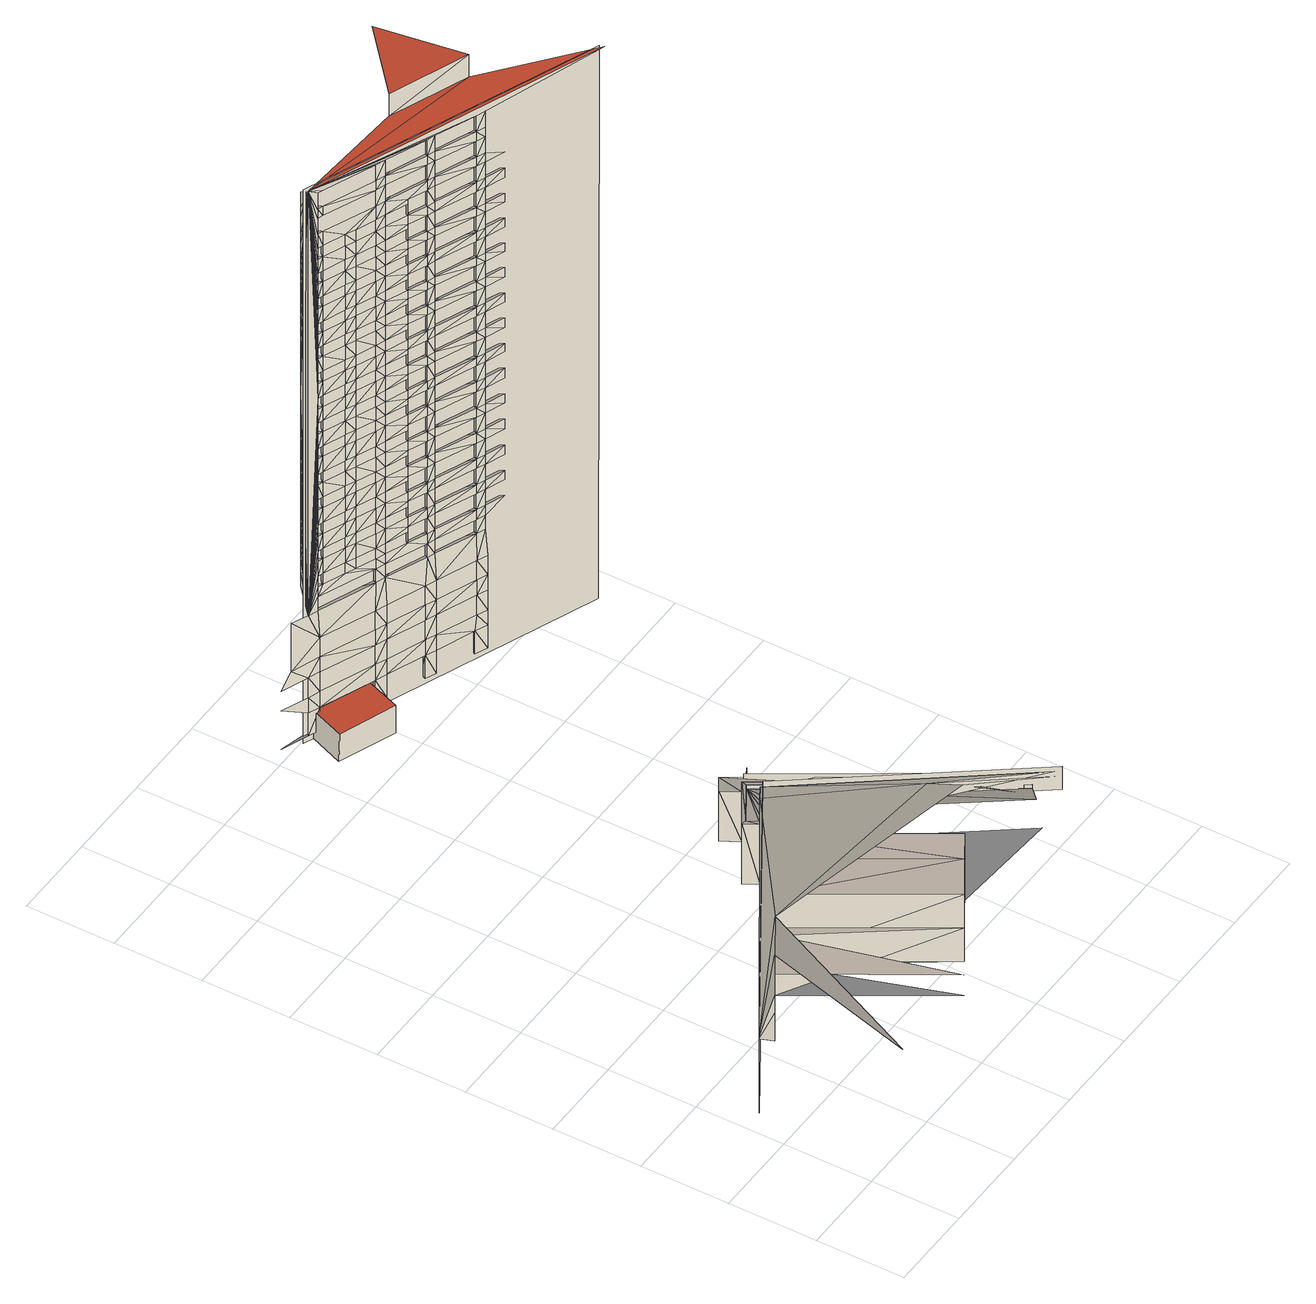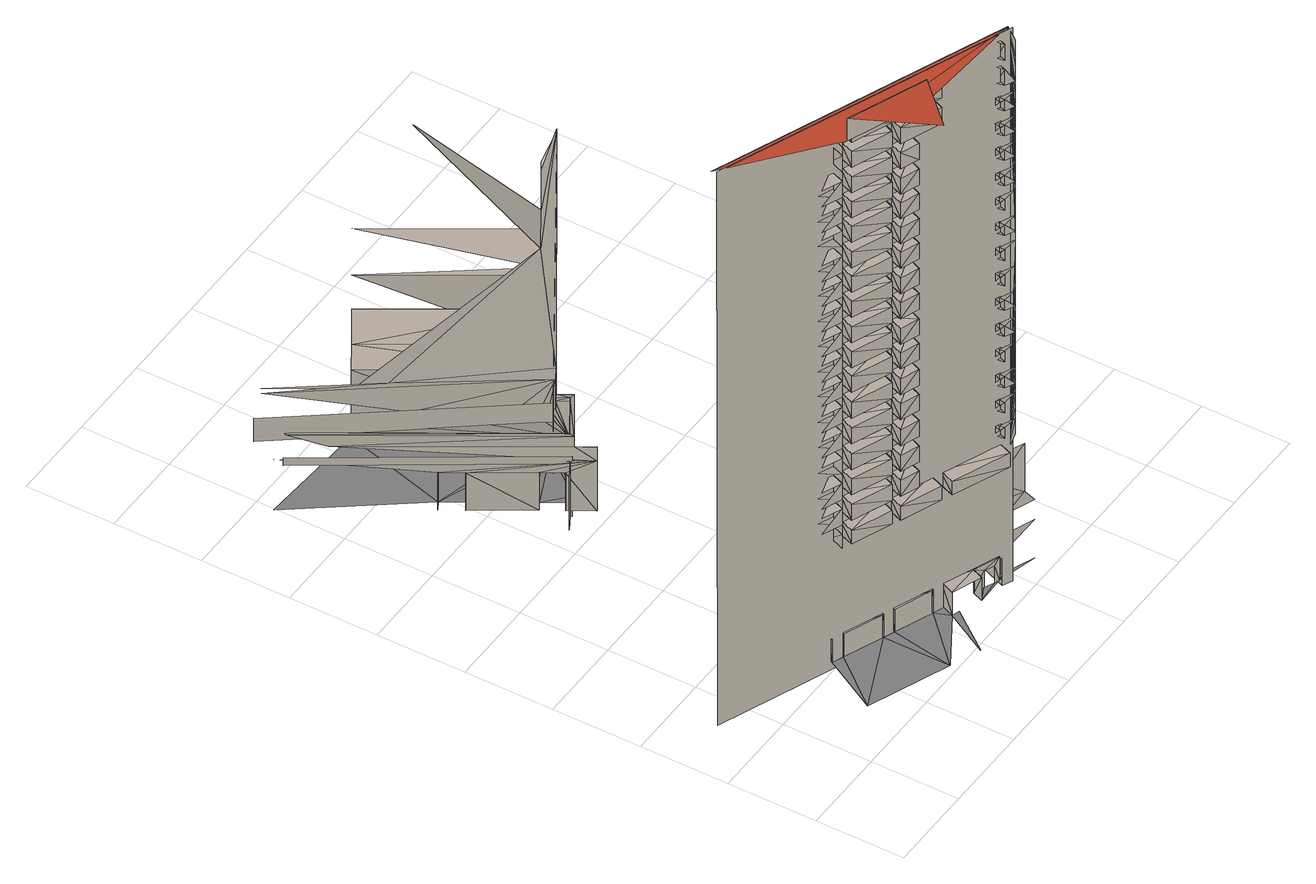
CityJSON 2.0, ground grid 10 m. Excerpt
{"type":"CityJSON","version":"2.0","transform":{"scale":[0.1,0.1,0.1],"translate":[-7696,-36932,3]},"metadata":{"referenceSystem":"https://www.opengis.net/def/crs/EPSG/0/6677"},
"CityObjects":{
"building1":{"type":"Building","attributes":{"class":9999,"usage":461,"measuredHeight":256.7,"storeysAboveGround":9999,"storeysBelowGround":9999,"prefecture":13,"city":13103,"footprintArea":-9999,"fireproofType":1011,"coverageRatio":80,"floorAreaRatio":700,"surveyYear":1,"urbanPlanType":21,"areaClassificationType":22,"landUseType":212,"districts":"10","detailedUsage":"0","floodRisk_description":10,"floodRisk_rank":1,"floodRisk_depth":0.06,"floodRisk_adminType":2,"floodRisk_scale":2,"meshCode":"53394509","name":"虎ノ門ヒルズ"},"geometry":[{"type":"MultiSurface","lod":"2","boundaries":[[[0,1,2]],[[2,1,3]],[[4,5,6]],[[7,5,4]],[[8,7,4]],[[1,9,3]],[[10,1,5]],[[11,3,12]],[[3,9,12]],[[7,10,5]],[[9,1,13]],[[12,9,14]],[[15,16,14]],[[14,9,17]],[[18,12,14]],[[15,14,17]],[[16,15,19]],[[16,18,14]],[[17,9,20]],[[17,20,15]],[[20,19,15]],[[16,19,21]],[[9,22,20]],[[19,20,22]],[[9,23,22]],[[21,24,16]],[[19,22,25]],[[21,19,25]],[[22,23,26]],[[22,26,25]],[[23,27,26]],[[27,25,26]],[[1,10,13]],[[25,28,21]],[[28,25,27]],[[27,23,29]],[[30,21,28]],[[31,28,27]],[[32,33,34,35,36,37]],[[9,13,23]],[[31,30,28]],[[23,13,29]],[[27,38,31]],[[38,27,29]],[[39,10,7]],[[38,29,40]],[[29,13,40]],[[41,42,40]],[[7,43,39]],[[41,44,42]],[[40,45,41]],[[40,13,45]],[[46,47,48]],[[42,49,40]],[[46,50,47]],[[51,47,50]],[[52,44,41]],[[50,45,13]],[[52,41,45]],[[52,50,46]],[[45,50,52]],[[38,40,49]],[[13,53,50]],[[51,50,53]],[[51,54,55]],[[53,54,51]],[[13,10,56]],[[13,56,53]],[[53,57,54]],[[53,56,57]],[[58,49,42]],[[59,48,47]],[[56,60,57]],[[61,46,48]],[[51,62,47]],[[63,36,35,64]],[[55,65,51]],[[60,56,66]],[[61,52,46]],[[67,55,54]],[[66,56,68]],[[67,54,57]],[[52,69,44]],[[44,70,42]],[[39,56,10]],[[60,67,57]],[[71,49,58]],[[60,66,67]],[[66,68,67]],[[67,65,55]],[[48,59,61]],[[59,47,62]],[[62,51,65]],[[68,56,72]],[[42,70,58]],[[61,69,52]],[[64,73,74,63]],[[67,68,72]],[[61,75,76]],[[61,59,75]],[[69,77,44]],[[78,76,75]],[[79,61,76]],[[59,78,75]],[[79,76,78]],[[44,77,70]],[[79,80,61]],[[61,80,69]],[[72,56,81]],[[39,81,56]],[[82,80,83]],[[80,79,84]],[[83,79,78]],[[83,85,82]],[[83,80,84]],[[79,83,84]],[[67,72,86]],[[62,87,59]],[[88,69,85]],[[89,65,67]],[[83,78,88]],[[88,85,83]],[[65,90,62]],[[88,91,69]],[[87,78,59]],[[91,77,69]],[[43,92,39]],[[93,94,95]],[[96,97,98,99]],[[88,78,100]],[[101,102,34,33]],[[88,100,91]],[[77,91,103]],[[58,70,104]],[[100,78,105]],[[67,86,89]],[[106,77,100]],[[91,100,103]],[[100,77,103]],[[105,107,106]],[[73,108,109,98,97,74]],[[87,62,90]],[[110,65,89]],[[105,106,100]],[[90,65,110]],[[105,70,107]],[[105,111,70]],[[105,78,112]]],"semantics":{"surfaces":[{"type":"WallSurface"},{"type":"OuterFloorSurface"},{"type":"OuterCeilingSurface"},{"type":"GroundSurface"}],"values":[0,0,1,1,1,0,0,2,0,1,0,0,0,0,2,0,0,0,0,0,2,0,0,2,0,3,2,0,0,0,0,0,0,0,0,0,3,0,0,0,0,0,2,2,1,2,0,0,1,0,0,0,0,0,0,1,0,0,0,0,0,2,0,1,0,0,0,0,0,0,0,0,0,3,1,0,0,0,3,1,0,1,3,3,1,1,0,1,1,0,0,0,1,0,3,3,0,1,0,0,3,0,3,1,0,3,3,3,0,1,0,3,0,2,0,0,1,0,0,0,0,2,1,0,1,3,0,1,0,0,0,0,3,3,0,1,0,0,0,2,0,0,0,2,1,0,0,0]}}]},
"building2":{"type":"Building","attributes":{"class":9999,"usage":422,"measuredHeight":79.8,"storeysAboveGround":21,"storeysBelowGround":1,"prefecture":13,"city":13103,"footprintArea":921.75,"fireproofType":1001,"coverageRatio":80,"floorAreaRatio":600,"surveyYear":2021,"urbanPlanType":21,"areaClassificationType":22,"landUseType":214,"districts":"10","detailedUsage":"1132","floodRisk_description":10,"floodRisk_rank":1,"floodRisk_depth":0.07,"floodRisk_adminType":2,"floodRisk_scale":2,"meshCode":"53394509"},"geometry":[{"type":"MultiSurface","lod":"2","boundaries":[[[113,114,115]],[[116,117,118]],[[119,120,113]],[[121,122,123]],[[124,125,126,127]],[[120,119,128]],[[129,113,115]],[[119,113,129]],[[130,128,131]],[[132,131,128]],[[133,115,117]],[[117,116,134]],[[134,116,122]],[[135,130,131]],[[136,137,131]],[[138,128,139]],[[128,138,140]],[[141,142,128]],[[143,128,144]],[[128,143,145]],[[146,128,147]],[[128,146,144]],[[147,128,148]],[[149,131,150]],[[131,149,151]],[[152,131,153]],[[131,152,150]],[[153,131,154]],[[155,128,156]],[[128,155,141]],[[128,145,157]],[[157,158,128]],[[159,131,160]],[[131,159,161]],[[162,160,131]],[[128,130,148]],[[135,131,151]],[[154,131,137]],[[136,131,163]],[[131,164,162]],[[165,131,161]],[[131,165,163]],[[128,158,156]],[[128,142,139]],[[166,131,167]],[[167,131,168]],[[168,131,169]],[[169,131,170]],[[170,131,171]],[[171,131,172]],[[172,131,173]],[[173,131,174]],[[174,131,175]],[[175,131,176]],[[176,131,177]],[[177,131,178]],[[178,131,179]],[[179,131,180]],[[180,131,181]],[[181,131,132]],[[132,128,182]],[[182,128,183]],[[183,128,184]],[[184,128,185]],[[185,128,186]],[[186,128,187]],[[187,128,188]],[[188,128,189]],[[189,128,190]],[[190,128,191]],[[191,128,192]],[[192,128,193]],[[193,128,194]],[[194,128,195]],[[195,128,196]],[[196,128,197]],[[197,128,198]],[[119,198,128]],[[199,115,133]],[[115,199,129]],[[133,117,134]],[[134,122,200]],[[201,131,166]],[[122,121,200]],[[167,168,202]],[[169,170,203]],[[171,172,204]],[[173,174,205]],[[175,176,206]],[[177,178,207]],[[179,180,208]],[[181,132,209]],[[182,183,210]],[[184,185,211]],[[186,187,212]],[[188,189,213]],[[190,191,214]],[[192,193,215]],[[194,195,216]],[[196,197,217]],[[218,124,127,219]],[[190,220,189]],[[196,221,195]],[[186,222,185]],[[194,223,193]],[[184,224,183]],[[173,225,172]],[[175,226,174]],[[171,227,170]],[[179,228,178]],[[167,229,166]],[[182,230,132]],[[177,231,176]],[[181,232,180]],[[169,233,168]],[[188,234,187]],[[192,235,191]],[[134,200,236]],[[202,237,167]],[[203,238,169]],[[239,204,172]],[[240,205,174]],[[241,207,178]],[[242,209,132]],[[243,210,183]],[[244,211,185]],[[245,212,187]],[[213,246,188]],[[247,215,193]],[[248,216,195]],[[206,176,249]],[[179,208,250]],[[214,191,251]],[[236,200,121]],[[135,232,252]],[[159,233,253]],[[141,235,254]],[[136,225,255]],[[152,231,256]],[[154,226,257]],[[143,222,258]],[[157,234,259]],[[165,227,260]],[[197,198,261]],[[178,228,241]],[[172,225,239]],[[195,221,248]],[[183,224,243]],[[185,222,244]],[[191,235,251]],[[170,227,203]],[[174,226,240]],[[187,234,245]],[[193,223,247]],[[176,231,249]],[[233,202,168]],[[229,201,166]],[[209,252,181]],[[238,253,169]],[[206,257,175]],[[215,254,192]],[[246,259,188]],[[212,258,186]],[[207,256,177]],[[211,262,184]],[[210,263,182]],[[216,264,194]],[[204,260,171]],[[250,265,179]],[[217,266,196]],[[237,267,167]],[[214,268,190]],[[205,255,173]],[[268,220,190]],[[266,221,196]],[[258,222,186]],[[264,223,194]],[[262,224,184]],[[255,225,173]],[[257,226,175]],[[260,227,171]],[[265,228,179]],[[267,229,167]],[[263,230,182]],[[256,231,177]],[[252,232,181]],[[253,233,169]],[[259,234,188]],[[254,235,192]],[[269,232,151]],[[270,230,130]],[[271,224,147]],[[235,155,272]],[[225,163,273]],[[231,153,274]],[[226,137,275]],[[222,144,276]],[[234,145,277]],[[227,161,278]],[[221,138,279]],[[228,150,280]],[[220,158,281]],[[223,142,282]],[[132,283,242]],[[180,284,208]],[[189,285,213]],[[132,230,283]],[[180,232,284]],[[189,220,285]],[[121,286,236]],[[287,207,249]],[[288,215,251]],[[289,250,241]],[[290,212,244]],[[285,214,213]],[[291,204,203]],[[292,216,247]],[[283,210,242]],[[293,217,248]],[[294,206,240]],[[295,246,245]],[[296,205,239]],[[284,209,208]],[[297,211,243]],[[261,198,298]],[[241,228,289]],[[239,225,296]],[[248,221,293]],[[243,224,297]],[[244,222,290]],[[251,235,288]],[[203,227,291]],[[240,226,294]],[[245,234,295]],[[247,223,292]],[[249,231,287]],[[286,121,299]],[[232,269,284]],[[235,272,288]],[[225,273,296]],[[231,274,287]],[[226,275,294]],[[222,276,290]],[[234,277,295]],[[227,278,291]],[[230,270,283]],[[224,271,297]],[[221,279,293]],[[228,280,289]],[[220,281,285]],[[223,282,292]],[[197,300,217]],[[301,236,286]],[[302,134,236]],[[249,303,206]],[[304,250,208]],[[251,305,214]],[[238,203,306]],[[204,239,307]],[[205,240,308]],[[207,241,309]],[[209,242,310]],[[210,243,311]],[[211,244,312]],[[212,245,313]],[[246,213,314]],[[215,247,315]],[[216,248,316]],[[218,317,125,124]],[[131,201,318]],[[319,299,121]],[[236,301,302]],[[119,320,198]],[[133,134,321]],[[322,129,199]],[[323,308,240]],[[324,309,241]],[[325,310,242]],[[326,311,243]],[[327,312,244]],[[328,313,245]],[[314,329,246]],[[330,315,247]],[[331,316,248]],[[204,307,332]],[[303,249,333]],[[250,304,334]],[[305,251,335]],[[237,202,336]],[[337,197,261]],[[298,198,320]],[[299,319,338]],[[339,301,338]],[[302,301,339]],[[337,300,197]],[[302,340,134]],[[306,341,238]],[[338,319,339]],[[342,332,307]],[[343,306,332]],[[342,307,308]],[[344,323,303]],[[345,303,333]],[[346,333,309]],[[347,309,324]],[[348,324,334]],[[349,304,310]],[[304,349,334]],[[350,310,325]],[[351,325,311]],[[352,311,326]],[[353,326,312]],[[354,327,313]],[[355,313,328]],[[356,328,329]],[[357,314,305]],[[358,305,335]],[[359,335,315]],[[360,315,330]],[[361,330,316]],[[362,316,331]],[[363,331,300]],[[308,323,344]],[[312,327,354]],[[329,314,357]],[[261,298,364]],[[302,339,365]],[[342,343,332]],[[366,362,331]],[[306,343,367]],[[342,308,368]],[[368,308,344]],[[344,303,345]],[[333,346,345]],[[346,309,347]],[[324,348,347]],[[348,334,369]],[[369,334,349]],[[349,310,350]],[[325,351,350]],[[351,311,352]],[[326,353,352]],[[353,312,370]],[[370,312,354]],[[354,313,355]],[[328,356,355]],[[356,329,371]],[[371,329,357]],[[357,305,358]],[[335,359,358]],[[359,315,360]],[[330,361,360]],[[361,316,362]],[[331,363,366]],[[365,339,319]],[[318,372,131]],[[322,373,129]],[[321,134,340]],[[374,320,119]],[[336,375,237]],[[367,341,306]],[[337,363,300]],[[219,376,317,218]],[[343,342,377]],[[345,346,378]],[[347,348,379]],[[369,349,380]],[[362,366,381]],[[382,368,344]],[[383,370,354]],[[359,384,358]],[[361,385,360]],[[386,371,357]],[[356,387,355]],[[353,388,352]],[[351,389,350]],[[337,261,364]],[[298,320,390]],[[391,302,365]],[[364,298,390]],[[341,367,392]],[[393,377,342]],[[382,394,368]],[[395,378,346]],[[396,379,348]],[[380,397,369]],[[398,389,351]],[[399,388,353]],[[383,400,370]],[[401,387,356]],[[386,402,371]],[[403,384,359]],[[404,385,361]],[[337,405,363]],[[381,406,362]],[[302,391,340]],[[407,131,372]],[[320,374,408]],[[409,392,377]],[[377,393,410]],[[411,393,394]],[[412,394,382]],[[413,382,378]],[[413,378,395]],[[414,395,379]],[[414,379,396]],[[415,336,341]],[[416,341,392]],[[417,396,397]],[[397,380,418]],[[419,380,389]],[[419,389,398]],[[420,398,388]],[[420,388,399]],[[421,399,400]],[[422,400,383]],[[423,383,387]],[[423,387,401]],[[424,401,402]],[[402,386,425]],[[426,386,384]],[[426,384,403]],[[427,403,385]],[[427,385,404]],[[428,404,406]],[[428,406,381]],[[372,318,375]],[[429,375,336]],[[430,381,405]],[[405,337,431]],[[408,337,320]],[[432,374,373]],[[432,373,322]],[[340,433,321]],[[434,322,321]],[[435,340,436]],[[436,340,437]],[[320,337,390]],[[409,416,392]],[[409,377,438]],[[438,377,410]],[[410,393,411]],[[411,394,412]],[[382,413,412]],[[413,395,439]],[[439,395,414]],[[336,415,429]],[[415,341,416]],[[414,396,440]],[[440,396,417]],[[417,397,418]],[[418,380,419]],[[419,398,441]],[[441,398,420]],[[420,399,442]],[[442,399,421]],[[421,400,422]],[[383,423,422]],[[423,401,443]],[[443,401,424]],[[424,402,425]],[[425,386,426]],[[426,403,444]],[[403,427,444]],[[427,404,445]],[[404,428,445]],[[372,375,429]],[[446,428,381]],[[446,381,430]],[[430,405,431]],[[337,408,431]],[[447,408,374]],[[374,432,447]],[[434,432,322]],[[433,340,448]],[[434,321,433]],[[448,340,435]],[[437,340,391]],[[390,337,364]],[[436,449,435]],[[449,436,437]],[[448,435,450]],[[450,435,449]],[[416,451,415]],[[429,452,372]],[[431,408,453]],[[131,407,454]],[[416,409,455]],[[438,410,456]],[[428,446,457]],[[411,412,458]],[[419,441,459]],[[420,442,460]],[[421,422,461]],[[423,443,462]],[[424,425,463]],[[426,444,464]],[[430,431,465]],[[466,413,439]],[[467,414,440]],[[468,417,418]],[[469,427,445]],[[470,451,416]],[[471,452,429]],[[453,408,472]],[[473,408,447]],[[432,434,474]],[[433,448,475]],[[476,429,415]],[[458,477,411]],[[459,478,419]],[[460,479,420]],[[461,480,421]],[[462,481,423]],[[463,482,424]],[[464,483,426]],[[438,456,484]],[[413,466,485]],[[414,467,486]],[[417,468,487]],[[427,469,488]],[[428,457,489]],[[457,446,490]],[[469,445,491]],[[464,444,492]],[[463,425,493]],[[462,443,494]],[[461,422,495]],[[460,442,496]],[[459,441,497]],[[468,418,498]],[[467,440,499]],[[466,439,500]],[[458,412,501]],[[456,410,502]],[[455,409,503]],[[504,437,505]],[[506,448,450]],[[507,508,509,126,125,317,376,510]],[[511,131,454]],[[455,512,416]],[[465,431,513]],[[452,514,372]],[[451,515,415]],[[516,470,416]],[[517,471,429]],[[472,408,518]],[[519,431,453]],[[452,471,514]],[[451,470,515]],[[520,497,479]],[[497,521,459]],[[522,495,481]],[[495,523,461]],[[524,490,465]],[[490,525,457]],[[526,500,486]],[[500,527,466]],[[528,492,488]],[[492,529,464]],[[530,501,485]],[[501,531,458]],[[532,491,489]],[[491,533,469]],[[534,502,477]],[[502,535,456]],[[536,496,480]],[[496,537,460]],[[538,494,482]],[[494,539,462]],[[540,498,478]],[[498,541,468]],[[542,499,487]],[[499,543,467]],[[544,493,483]],[[493,545,463]],[[546,503,484]],[[503,547,455]],[[453,472,519]],[[548,474,434]],[[506,475,448]],[[473,549,408]],[[476,550,429]],[[449,437,551]],[[484,456,552]],[[477,458,553]],[[478,459,554]],[[479,460,555]],[[480,461,556]],[[481,462,557]],[[482,463,558]],[[483,464,559]],[[488,469,560]],[[489,457,561]],[[485,466,562]],[[486,467,563]],[[487,468,564]],[[506,450,565]],[[497,520,521]],[[495,522,523]],[[490,524,525]],[[500,526,527]],[[492,528,529]],[[501,530,531]],[[491,532,533]],[[502,534,535]],[[496,536,537]],[[494,538,539]],[[498,540,541]],[[499,542,543]],[[493,544,545]],[[503,546,547]],[[372,514,407]],[[415,515,476]],[[516,416,512]],[[517,429,550]],[[513,431,519]],[[518,408,549]],[[555,460,537]],[[486,566,526]],[[487,567,542]],[[481,557,522]],[[485,562,530]],[[479,568,520]],[[483,569,544]],[[477,570,534]],[[465,571,524]],[[482,572,538]],[[480,556,536]],[[489,561,532]],[[478,554,540]],[[488,560,528]],[[573,560,469]],[[574,561,457]],[[575,562,466]],[[563,566,486]],[[564,567,487]],[[513,571,465]],[[512,455,576]],[[484,552,577]],[[477,553,570]],[[554,459,578]],[[479,555,568]],[[556,461,579]],[[557,462,580]],[[482,558,572]],[[483,559,569]],[[581,457,525]],[[582,467,543]],[[583,462,539]],[[584,461,523]],[[585,458,531]],[[586,468,541]],[[587,455,547]],[[588,466,527]],[[589,456,535]],[[590,464,529]],[[591,459,521]],[[592,469,533]],[[593,463,545]],[[484,594,546]],[[595,131,596]],[[574,457,581]],[[563,467,582]],[[580,462,583]],[[579,461,584]],[[553,458,585]],[[564,468,586]],[[576,455,587]],[[575,466,588]],[[552,456,589]],[[559,464,590]],[[578,459,591]],[[573,469,592]],[[558,463,593]],[[484,577,594]],[[514,471,517]],[[515,470,516]],[[519,472,518]],[[597,506,598]],[[520,599,521]],[[532,600,533]],[[522,601,523]],[[546,587,547]],[[540,602,541]],[[528,603,529]],[[530,604,531]],[[538,605,539]],[[536,606,537]],[[526,607,527]],[[544,608,545]],[[542,609,543]],[[534,610,535]],[[524,611,525]],[[551,598,449]],[[598,506,565]],[[612,473,474]],[[612,474,548]],[[613,548,475]],[[614,475,506]],[[615,506,597]],[[555,537,616]],[[526,566,607]],[[542,567,609]],[[522,557,601]],[[530,562,604]],[[520,568,599]],[[544,569,608]],[[534,570,610]],[[524,571,611]],[[538,572,605]],[[536,556,606]],[[532,561,600]],[[540,554,602]],[[528,560,603]],[[473,617,549]],[[618,576,577]],[[619,552,570]],[[620,570,553]],[[562,620,553]],[[575,621,562]],[[622,575,566]],[[623,566,563]],[[512,624,476]],[[567,623,563]],[[625,567,564]],[[554,625,564]],[[578,626,554]],[[627,578,568]],[[628,568,555]],[[550,476,624]],[[629,555,556]],[[579,629,556]],[[557,630,579]],[[631,557,580]],[[572,631,580]],[[632,572,558]],[[569,632,558]],[[633,569,559]],[[560,633,559]],[[573,634,560]],[[635,573,561]],[[574,635,561]],[[550,454,407]],[[636,574,571]],[[513,636,571]],[[637,513,549]],[[512,576,638]],[[639,577,552]],[[598,615,597]],[[562,553,604]],[[570,552,610]],[[571,574,611]],[[560,559,603]],[[566,575,607]],[[572,580,605]],[[407,517,550]],[[568,578,599]],[[561,573,600]],[[569,558,608]],[[476,516,512]],[[567,563,609]],[[577,576,594]],[[556,555,606]],[[554,564,602]],[[557,579,601]],[[549,513,518]],[[617,473,612]],[[613,612,548]],[[613,475,614]],[[614,506,640]],[[640,506,615]],[[576,618,641]],[[618,577,639]],[[552,619,639]],[[570,620,619]],[[620,562,621]],[[621,575,642]],[[575,622,642]],[[566,623,622]],[[624,512,638]],[[623,567,643]],[[567,625,643]],[[624,644,550]],[[625,554,626]],[[626,578,645]],[[578,627,645]],[[568,628,627]],[[555,629,628]],[[629,579,630]],[[630,557,646]],[[557,631,646]],[[631,572,647]],[[572,632,647]],[[632,569,648]],[[569,633,648]],[[633,560,634]],[[634,573,649]],[[573,635,649]],[[635,574,650]],[[454,550,644]],[[574,636,650]],[[636,513,651]],[[513,637,651]],[[641,638,576]],[[617,637,549]],[[521,599,591]],[[533,600,592]],[[523,601,584]],[[594,587,546]],[[541,602,586]],[[529,603,590]],[[531,604,585]],[[539,605,583]],[[537,606,616]],[[527,607,588]],[[545,608,593]],[[543,609,582]],[[535,610,589]],[[525,611,581]],[[615,598,652]],[[604,553,585]],[[610,552,589]],[[611,574,581]],[[603,559,590]],[[607,575,588]],[[605,580,583]],[[514,517,407]],[[599,578,591]],[[600,573,592]],[[608,558,593]],[[515,516,476]],[[609,563,582]],[[594,576,587]],[[606,555,616]],[[602,564,586]],[[601,579,584]],[[518,513,519]],[[640,615,653]],[[653,615,652]],[[620,621,654]],[[639,619,655]],[[641,618,656]],[[633,634,657]],[[623,643,658]],[[650,636,659]],[[642,622,660]],[[638,661,624]],[[644,662,454]],[[625,626,663]],[[628,629,664]],[[632,648,665]],[[630,646,666]],[[645,627,667]],[[649,635,668]],[[631,647,669]],[[651,637,670]],[[654,621,671]],[[655,619,672]],[[656,618,673]],[[657,634,674]],[[658,643,675]],[[659,636,676]],[[660,622,677]],[[678,661,638]],[[679,662,644]],[[663,626,680]],[[664,629,681]],[[665,648,682]],[[666,646,683]],[[667,627,684]],[[668,635,685]],[[669,647,686]],[[670,637,687]],[[652,598,551]],[[688,638,641]],[[689,619,620]],[[642,690,621]],[[691,622,623]],[[692,643,625]],[[644,624,693]],[[645,694,626]],[[695,627,628]],[[630,696,629]],[[697,646,631]],[[698,647,632]],[[699,648,633]],[[649,700,634]],[[650,701,635]],[[651,702,636]],[[639,703,618]],[[704,614,640]],[[617,705,637]],[[612,613,706]],[[704,640,653]],[[707,639,655]],[[692,625,663]],[[708,649,668]],[[695,628,664]],[[698,632,665]],[[661,693,624]],[[689,620,654]],[[699,633,657]],[[688,641,656]],[[709,650,659]],[[710,642,660]],[[711,645,667]],[[646,712,683]],[[648,713,682]],[[636,702,676]],[[626,694,680]],[[635,701,685]],[[621,690,671]],[[627,714,684]],[[629,696,681]],[[715,679,644]],[[716,678,638]],[[622,717,677]],[[618,703,673]],[[634,700,674]],[[619,718,672]],[[687,637,705]],[[662,719,454]],[[720,631,669]],[[721,630,666]],[[722,623,658]],[[647,723,686]],[[643,724,675]],[[725,651,670]],[[668,685,726]],[[663,680,727]],[[658,675,722]],[[654,671,728]],[[664,681,729]],[[655,672,730]],[[656,673,731]],[[669,686,720]],[[659,676,732]],[[660,677,733]],[[667,684,734]],[[661,678,735]],[[662,679,719]],[[666,683,721]],[[665,682,736]],[[657,674,737]],[[670,687,725]],[[688,716,638]],[[689,718,619]],[[710,690,642]],[[691,717,622]],[[692,738,643]],[[693,715,644]],[[711,694,645]],[[695,714,627]],[[739,696,630]],[[697,712,646]],[[698,740,647]],[[699,713,648]],[[708,700,649]],[[709,701,650]],[[741,702,651]],[[707,703,639]],[[614,704,742]],[[131,511,743]],[[744,705,617]],[[706,613,745]],[[704,653,746]],[[741,651,725]],[[697,631,720]],[[739,630,721]],[[691,623,722]],[[647,740,723]],[[643,738,724]],[[454,719,511]],[[747,748,595]],[[707,655,730]],[[692,663,727]],[[708,668,726]],[[695,664,729]],[[698,665,736]],[[689,654,728]],[[699,657,737]],[[688,656,731]],[[709,659,732]],[[710,660,733]],[[711,667,734]],[[683,712,749]],[[682,713,750]],[[676,702,751]],[[680,694,752]],[[685,701,753]],[[671,690,754]],[[684,714,755]],[[681,696,756]],[[677,717,757]],[[673,703,758]],[[674,700,759]],[[672,718,760]],[[661,735,693]],[[761,679,715]],[[762,678,716]],[[687,705,763]],[[726,685,753]],[[727,680,752]],[[722,675,724]],[[728,671,754]],[[729,681,756]],[[730,672,760]],[[731,673,758]],[[720,686,723]],[[732,676,751]],[[733,677,757]],[[734,684,755]],[[735,678,762]],[[719,679,761]],[[721,683,749]],[[736,682,750]],[[737,674,759]],[[725,687,763]],[[764,704,765]],[[596,131,743]],[[765,704,746]],[[766,693,716]],[[693,766,715]],[[767,716,688]],[[768,688,703]],[[769,703,707]],[[770,707,718]],[[718,689,771]],[[771,689,690]],[[772,690,710]],[[773,710,717]],[[717,691,774]],[[774,691,738]],[[738,692,775]],[[775,692,694]],[[776,694,711]],[[777,711,714]],[[714,695,778]],[[779,511,715]],[[778,695,696]],[[780,696,739]],[[781,739,712]],[[782,712,697]],[[783,697,740]],[[740,698,784]],[[784,698,713]],[[713,699,785]],[[785,699,700]],[[786,700,708]],[[787,708,701]],[[788,701,709]],[[789,709,702]],[[790,702,741]],[[791,741,705]],[[792,704,764]],[[744,793,705]],[[794,742,704]],[[795,744,706]],[[745,795,706]],[[796,745,742]],[[690,689,754]],[[703,688,758]],[[713,698,750]],[[712,739,749]],[[714,711,755]],[[702,709,751]],[[705,741,763]],[[717,710,757]],[[693,762,716]],[[701,708,753]],[[694,692,752]],[[700,699,759]],[[740,697,723]],[[738,691,724]],[[718,707,760]],[[696,695,756]],[[511,761,715]],[[765,792,764]],[[748,595,596,747]],[[766,716,767]],[[688,768,767]],[[768,703,769]],[[707,770,769]],[[770,718,797]],[[797,718,771]],[[771,690,772]],[[710,773,772]],[[773,717,798]],[[798,717,774]],[[774,738,799]],[[799,738,775]],[[715,766,800]],[[775,694,776]],[[711,777,776]],[[777,714,801]],[[801,714,778]],[[779,715,800]],[[778,696,780]],[[739,781,780]],[[781,712,782]],[[697,783,782]],[[783,740,802]],[[802,740,784]],[[784,713,803]],[[803,713,785]],[[785,700,786]],[[708,787,786]],[[787,701,788]],[[709,789,788]],[[789,702,790]],[[741,791,790]],[[791,705,793]],[[551,804,652]],[[805,793,744]],[[704,792,794]],[[744,795,805]],[[806,795,745]],[[745,796,806]],[[796,742,794]],[[735,762,693]],[[719,761,511]],[[754,689,728]],[[758,688,731]],[[750,698,736]],[[749,739,721]],[[755,711,734]],[[751,709,732]],[[763,741,725]],[[757,710,733]],[[753,708,726]],[[752,692,727]],[[759,699,737]],[[723,697,720]],[[724,691,722]],[[760,707,730]],[[756,695,729]],[[792,765,807]],[[804,765,652]],[[794,792,807]],[[767,808,766]],[[800,809,779]],[[783,802,810]],[[768,769,811]],[[770,797,812]],[[787,788,813]],[[784,803,814]],[[771,772,815]],[[774,799,816]],[[781,782,817]],[[789,790,818]],[[791,793,819]],[[785,786,820]],[[775,776,821]],[[778,780,822]],[[777,801,823]],[[773,798,824]],[[794,807,825]],[[797,771,826]],[[776,777,827]],[[801,778,828]],[[780,781,829]],[[782,783,830]],[[803,785,831]],[[788,789,832]],[[791,833,790]],[[834,767,768]],[[835,802,784]],[[787,836,786]],[[837,799,775]],[[838,798,774]],[[773,839,772]],[[770,840,769]],[[810,802,841]],[[811,769,842]],[[812,797,843]],[[813,788,844]],[[814,803,845]],[[815,772,846]],[[847,808,767]],[[816,799,848]],[[849,809,800]],[[817,782,850]],[[818,790,851]],[[819,793,852]],[[820,786,853]],[[821,776,854]],[[822,780,855]],[[823,801,856]],[[824,798,857]],[[747,595,596]],[[858,748,747]],[[788,832,844]],[[790,833,851]],[[803,859,845]],[[799,860,848]],[[802,861,841]],[[801,862,856]],[[772,839,846]],[[776,827,854]],[[782,830,850]],[[769,840,842]],[[786,836,853]],[[797,863,843]],[[798,864,857]],[[780,829,855]],[[865,839,773]],[[838,864,798]],[[837,860,799]],[[866,836,787]],[[832,789,867]],[[868,840,770]],[[835,861,802]],[[831,859,803]],[[869,830,783]],[[870,829,781]],[[828,862,801]],[[871,827,777]],[[826,863,797]],[[872,768,811]],[[873,773,824]],[[874,774,816]],[[875,785,820]],[[876,775,821]],[[877,781,817]],[[878,789,818]],[[879,770,812]],[[880,783,810]],[[881,784,814]],[[882,778,822]],[[883,771,815]],[[884,787,813]],[[885,777,823]],[[856,886,823]],[[842,887,811]],[[850,888,817]],[[845,889,814]],[[854,890,821]],[[851,891,818]],[[857,892,824]],[[843,893,812]],[[844,894,813]],[[841,895,810]],[[848,896,816]],[[855,897,822]],[[765,804,807]]],"semantics":{"surfaces":[{"type":"WallSurface"},{"type":"GroundSurface"},{"type":"OuterCeilingSurface"},{"type":"OuterFloorSurface"},{"type":"RoofSurface"}],"values":[0,0,0,1,0,0,0,0,0,0,0,0,0,0,0,0,0,0,0,0,0,0,0,0,0,0,0,0,0,0,0,0,0,0,0,0,0,0,0,0,0,0,0,0,0,0,0,0,0,0,0,0,0,0,0,0,0,0,0,0,0,0,0,0,0,0,0,0,0,0,0,0,0,0,0,0,0,0,0,0,0,0,0,1,0,0,0,0,0,0,0,0,0,0,0,0,0,0,0,0,0,0,0,0,0,0,0,0,0,0,0,0,0,0,0,0,0,0,0,0,0,0,0,0,0,0,0,0,0,0,0,0,0,0,0,0,0,0,0,0,0,0,0,0,2,2,2,2,2,2,2,2,2,2,2,2,2,3,3,3,3,3,3,3,3,3,3,3,3,3,3,3,3,0,0,0,0,0,0,0,0,0,0,0,0,0,0,0,0,0,0,0,0,0,0,0,0,0,0,0,0,0,0,2,2,2,2,2,2,0,0,0,0,0,0,0,0,0,0,0,0,0,0,0,0,2,2,2,2,2,2,2,2,2,2,2,0,0,0,0,0,0,0,0,0,0,0,0,0,0,0,0,0,2,0,0,0,0,0,0,0,0,0,0,0,0,0,0,4,0,1,0,0,0,0,0,0,0,0,0,0,0,0,0,0,0,0,0,0,2,3,1,0,0,0,2,0,1,0,0,0,0,0,0,0,0,0,0,0,0,0,0,0,0,0,0,0,0,0,0,0,0,0,0,0,0,0,0,0,0,0,0,0,0,0,0,0,0,0,0,0,0,0,0,0,0,0,0,0,0,0,0,0,0,0,0,0,0,0,0,0,0,0,0,0,0,0,0,0,0,0,0,0,0,0,0,2,3,2,0,0,0,0,0,0,0,0,0,0,0,0,0,0,0,0,2,0,0,0,0,0,0,0,0,0,0,0,0,0,0,0,0,0,0,0,0,0,0,0,0,0,0,0,0,0,0,0,0,0,0,0,0,0,0,0,0,0,0,0,0,0,0,0,0,0,0,0,0,0,0,0,0,0,0,0,0,0,0,0,0,0,0,0,0,0,0,0,0,0,0,0,0,0,0,0,0,0,0,0,1,1,0,0,0,0,0,0,0,0,0,0,0,0,0,0,0,0,0,0,0,0,0,0,0,0,0,0,0,0,0,0,0,0,0,0,0,0,0,0,0,0,0,0,0,0,0,0,0,0,0,0,0,0,0,0,0,1,2,0,0,0,0,2,2,3,3,3,2,0,0,0,0,0,0,0,0,0,0,0,0,0,0,0,0,0,0,0,0,0,0,0,0,0,0,0,0,0,0,0,0,0,0,0,1,0,0,0,0,0,0,0,0,0,0,0,0,0,2,0,0,0,0,0,0,0,0,0,0,0,0,0,0,2,2,3,3,2,3,2,3,3,3,3,3,3,3,3,3,3,3,3,3,0,0,0,0,0,0,0,0,0,0,0,0,0,0,0,2,2,2,2,2,2,2,2,2,2,2,2,2,3,4,2,2,2,2,2,2,2,2,2,2,2,2,2,3,0,0,0,0,0,0,0,0,0,0,0,0,0,0,0,0,0,0,1,0,0,0,0,0,0,2,3,3,3,3,3,3,3,3,3,3,3,3,3,0,0,0,0,0,0,0,0,0,0,0,0,0,0,0,0,0,0,0,0,0,0,0,0,0,0,0,0,0,0,0,0,0,0,1,0,0,0,0,0,0,0,0,0,0,0,0,0,0,0,0,0,0,0,0,0,0,0,0,0,0,0,0,0,0,0,0,0,0,0,0,0,0,0,0,0,0,0,0,0,0,0,0,0,0,0,0,0,0,0,0,0,0,0,0,0,0,0,0,0,0,0,0,0,0,1,0,0,0,0,0,0,0,0,0,0,0,0,0,0,0,0,0,0,0,0,0,0,0,0,0,0,0,0,0,0,0,0,0,0,0,0,0,0,0,0,0,0,0,0,0,0,0,0,0,0,0,0,0,1,0,0,0,0,0,0,0,0,0,0,0,0,0,0,0,0,0,0,0,2,2,2,2,2,2,2,2,2,2,2,2,2,3,3,3,3,3,3,3,3,3,3,3,3,3,3,3,2,2,2,2,3,3,2,0,0,0,0,0,0,0,0,0,0,0,0,0,0,0,0,0,0,0,0,0,0,0,0,0,0,0,0,0,0,0,0,0,0,0,0,0,2,2,2,2,2,3,3,2,0,2,2,2,2,2,2,2,2,2,2,2,3,3,3,3,3,3,3,3,3,3,3,3,2,3,3,3,0,0,0,0,0,0,0,0,0,0,0,0,0,0,0,0,0,0,4,0,0,0,0,0,0,0,0,0,0,0,0,0,0,0,0,0,0,0,0,0,0,0,0,0,0,0,0,0,0,0,0,0,0,0,0,0,0,0,0,0,0,0,0,0,0,0,0,0,0,0,0,0,0,0,0,0,1,0,0,0,0,0,0,0,0,0,0,0,0,0,0,0,0,0,0,0,0,0,0,0,0,0,0,0,0,0,0,0,0,0,0,1,0,0,0,0,0,0,0,0,0,0,0,0,0,0,0,0,0,0,0,0,0,0,0,1,1,0,0,0,0,0,0,0,0,0,0,0,0,0,0,0,0,0,0,0,0,0,0,0,0,0,0,0,0,0,0,0,0,0,0,0,0,0,0,0,0,0,0,0,0,0,0,0,0,0,0,0,0,4,3,3,3,3,3,3,3,3,3,3,3,3,3,3,0,0,0,0,0,0,0,0,0,0,0,0,0,2,2,2,2,2,2,2,2,2,2,2,2,2,2,0,0,0,0,0,0,0,0,0,0,0,0,1]}}]}
},
"vertices":[
[32,130,104],[7,132,125],[65,151,104],[113,181,104],[113,181,129],[7,132,129],[65,151,129],[160,210,129],[70,8,123],[181,233,115],[296,313,128],[209,26,104],[160,210,104],[296,313,124],[169,216,104],[185,226,31],[169,216,16],[186,226,104],[266,61,104],[189,229,31],[181,234,31],[206,239,16],[196,244,31],[196,243,115],[266,61,16],[201,236,31],[201,236,104],[210,242,104],[210,242,16],[253,269,104],[307,87,16],[307,87,104],[26,144,116],[329,330,116],[329,330,86],[314,321,86],[314,321,8],[26,144,8],[350,114,104],[400,188,128],[284,288,104],[299,297,104],[284,288,16],[421,160,123],[299,297,16],[299,308,116],[296,313,16],[287,328,94],[287,328,16],[381,133,104],[296,313,94],[293,327,94],[299,308,16],[300,315,94],[300,315,89],[293,327,89],[310,321,128],[310,321,89],[381,133,16],[338,360,81],[314,316,91],[338,360,16],[338,360,94],[304,336,8],[304,336,86],[337,354,94],[318,310,93],[337,354,89],[330,294,95],[364,336,16],[415,253,16],[378,131,16],[393,208,95],[356,369,86],[356,369,8],[327,379,81],[327,379,16],[401,276,16],[344,390,81],[344,390,16],[350,358,16],[479,92,129],[350,358,65],[360,364,65],[360,364,16],[364,336,65],[468,106,94],[464,159,81],[373,342,65],[483,120,90],[485,124,95],[373,342,16],[473,88,129],[447,117,115],[431,146,120],[427,150,121],[374,377,8],[357,367,8],[357,367,76],[374,377,76],[411,282,65],[501,97,116],[501,97,86],[411,282,16],[509,125,16],[425,259,65],[401,276,65],[415,253,65],[506,134,86],[506,134,76],[483,120,95],[425,259,16],[509,125,82],
[207,791,130],[195,795,112],[225,783,112],[225,783,66],[225,783,86],[195,795,86],[238,778,157],[207,791,193],[240,783,36],[225,783,36],[195,795,36],[220,744,61],[235,783,61],[235,783,25],[220,745,25],[225,783,193],[238,778,132],[229,794,477],[225,783,748],[236,779,471],[238,778,87],[238,778,66],[229,794,489],[229,794,619],[229,794,607],[229,794,244],[229,794,257],[229,794,224],[229,794,290],[229,794,278],[229,794,391],[229,794,411],[229,794,378],[229,794,423],[229,794,444],[229,794,456],[229,794,522],[229,794,543],[229,794,510],[229,794,554],[229,794,575],[229,794,587],[229,794,311],[229,794,324],[229,794,357],[229,794,344],[229,794,685],[229,794,706],[229,794,673],[229,794,718],[229,794,640],[229,794,739],[229,794,652],[236,779,739],[236,779,718],[236,779,706],[236,779,685],[236,779,667],[236,779,652],[236,779,634],[236,779,619],[236,779,601],[236,779,587],[236,779,568],[236,779,554],[236,779,536],[236,779,522],[236,779,503],[236,779,489],[236,779,456],[236,779,438],[236,779,423],[236,779,405],[236,779,391],[236,779,371],[236,779,357],[236,779,338],[236,779,324],[236,779,305],[236,779,290],[236,779,271],[236,779,257],[236,779,238],[236,779,224],[236,779,211],[236,779,193],[238,778,112],[238,778,36],[242,777,739],[242,777,706],[242,777,667],[242,777,652],[242,777,619],[242,777,587],[242,777,554],[242,777,503],[242,777,489],[242,777,456],[242,777,423],[242,777,391],[242,777,338],[242,777,324],[242,777,290],[242,777,257],[242,777,224],[284,720,61],[284,720,25],[240,789,338],[240,789,238],[240,789,405],[240,789,271],[240,789,438],[240,789,634],[240,789,601],[240,789,667],[240,789,536],[240,789,739],[240,789,471],[240,789,568],[240,789,503],[240,789,706],[240,789,371],[240,789,305],[240,783,66],[242,777,718],[242,777,685],[242,777,634],[242,777,601],[242,777,536],[242,777,471],[242,777,438],[242,777,405],[242,777,371],[242,777,357],[242,777,271],[242,777,238],[242,777,568],[242,777,522],[242,777,305],[240,789,489],[240,789,685],[240,789,290],[240,789,619],[240,789,554],[240,789,587],[240,789,391],[240,789,357],[240,789,652],[243,797,211],[240,789,423],[240,789,456],[240,789,257],[240,789,522],[240,789,224],[240,789,718],[240,789,324],[246,787,510],[246,787,477],[246,787,444],[246,787,311],[246,787,640],[246,787,575],[246,787,607],[246,787,411],[246,787,378],[246,787,673],[246,787,244],[246,787,543],[246,787,344],[246,787,278],[246,787,471],[246,787,503],[246,787,338],[246,781,58],[246,787,568],[246,787,305],[246,787,536],[246,787,405],[246,787,667],[246,787,271],[246,787,238],[246,787,601],[246,787,371],[246,787,634],[246,787,438],[243,797,193],[246,781,36],[267,767,224],[257,776,58],[269,772,66],[267,767,587],[267,767,503],[267,767,324],[267,767,667],[267,767,634],[267,767,619],[267,767,554],[267,767,489],[267,767,456],[267,767,423],[267,767,391],[267,767,338],[267,767,290],[267,767,257],[298,758,61],[300,753,739],[274,784,36],[300,753,193],[299,753,87],[299,753,112],[267,767,601],[267,767,536],[267,767,471],[267,767,438],[267,767,405],[267,767,371],[267,767,357],[267,767,271],[267,767,238],[267,767,652],[267,767,568],[267,767,522],[267,767,305],[300,753,706],[300,753,211],[257,776,36],[269,772,36],[299,753,66],[300,753,685],[278,762,634],[278,762,652],[278,762,601],[278,762,587],[278,762,568],[278,762,554],[278,762,536],[278,762,503],[278,762,489],[278,762,471],[278,762,456],[278,762,438],[278,762,405],[278,762,391],[278,762,371],[278,762,338],[278,762,324],[278,762,305],[278,762,290],[278,762,271],[278,762,257],[278,762,224],[307,771,211],[274,784,66],[278,762,238],[278,762,667],[278,762,619],[278,762,522],[278,762,423],[278,762,357],[311,749,739],[299,753,132],[299,753,157],[300,753,718],[298,758,25],[300,753,652],[300,753,587],[300,753,554],[300,753,503],[300,753,238],[300,753,601],[300,753,405],[300,753,324],[300,753,290],[300,753,338],[300,753,391],[300,753,456],[300,753,489],[307,771,193],[307,771,66],[300,753,667],[300,753,634],[300,753,619],[300,753,568],[300,753,536],[300,753,522],[300,753,471],[300,753,438],[300,753,423],[300,753,371],[300,753,357],[300,753,305],[300,753,271],[300,753,224],[300,753,257],[357,730,739],[311,749,193],[311,749,667],[311,749,634],[311,749,619],[311,749,601],[311,749,587],[311,749,554],[311,749,706],[311,749,685],[311,749,522],[311,749,503],[311,749,489],[311,749,456],[311,749,423],[311,749,405],[311,749,391],[311,749,357],[311,749,338],[311,749,324],[311,749,290],[311,749,257],[311,749,718],[311,749,224],[311,749,211],[312,748,132],[312,748,86],[312,748,112],[312,748,36],[299,753,36],[307,771,36],[311,749,652],[311,749,568],[311,749,536],[311,749,471],[311,749,438],[311,749,371],[311,749,305],[311,749,271],[311,749,238],[312,748,157],[312,748,66],[314,754,36],[314,754,66],[318,766,706],[318,766,739],[318,766,211],[366,727,739],[336,739,673],[336,739,640],[336,739,245],[336,739,608],[336,739,477],[336,739,444],[336,739,412],[336,739,378],[336,739,345],[336,739,311],[336,739,224],[336,739,575],[336,739,543],[336,739,510],[336,739,278],[318,766,685],[318,766,718],[318,766,193],[355,731,157],[355,731,132],[355,731,86],[357,730,706],[336,739,619],[336,739,489],[336,739,456],[336,739,423],[336,739,391],[336,739,357],[336,739,324],[336,739,652],[336,739,587],[336,739,554],[336,739,522],[336,739,290],[336,739,257],[336,739,238],[336,739,271],[336,739,305],[336,739,338],[336,739,371],[336,739,405],[336,739,438],[336,739,471],[336,739,503],[336,739,536],[336,739,568],[336,739,601],[336,739,634],[336,739,667],[335,821,36],[299,774,36],[355,731,66],[551,656,748],[224,788,748],[224,788,25],[551,657,25],[411,708,739],[357,730,685],[357,730,211],[364,748,739],[364,748,706],[364,748,685],[364,748,718],[364,748,193],[364,748,211],[343,756,456],[343,756,477],[343,756,391],[343,756,412],[343,756,224],[343,756,245],[343,756,554],[343,756,575],[343,756,290],[343,756,311],[343,756,587],[343,756,608],[343,756,257],[343,756,278],[343,756,619],[343,756,640],[343,756,423],[343,756,444],[343,756,357],[343,756,378],[343,756,489],[343,756,510],[343,756,522],[343,756,543],[343,756,324],[343,756,345],[343,756,652],[343,756,673],[355,731,112],[357,730,193],[357,730,718],[369,808,36],[357,730,640],[357,730,608],[357,730,489],[357,730,444],[357,730,423],[357,730,391],[357,730,345],[357,730,311],[357,730,290],[357,730,257],[357,730,587],[357,730,543],[357,730,510],[357,737,66],[357,730,554],[357,730,522],[357,730,456],[357,730,324],[357,730,619],[357,730,224],[357,730,357],[357,730,278],[357,730,245],[357,730,575],[357,730,673],[357,730,652],[357,730,477],[357,730,412],[357,730,378],[364,748,245],[364,748,543],[364,748,378],[364,748,412],[364,748,608],[364,748,510],[364,748,673],[364,748,575],[364,748,640],[364,748,311],[364,748,477],[364,748,278],[364,748,345],[364,748,652],[358,774,748],[446,739,748],[355,731,36],[357,737,36],[364,748,456],[364,748,257],[364,748,391],[364,748,489],[364,748,290],[364,748,587],[364,748,357],[364,748,423],[364,748,554],[364,748,324],[364,748,522],[364,748,619],[364,748,224],[367,726,132],[367,726,112],[367,726,86],[367,726,36],[364,748,444],[367,726,157],[366,727,652],[366,727,619],[366,727,608],[366,727,587],[366,727,554],[366,727,543],[366,727,706],[366,727,510],[366,727,489],[366,727,456],[366,727,444],[366,727,423],[366,727,412],[366,727,378],[366,727,345],[366,727,311],[366,727,290],[366,727,257],[366,727,224],[366,727,193],[366,727,685],[366,727,640],[367,726,66],[366,727,673],[366,727,575],[366,727,522],[366,727,718],[366,727,477],[366,727,391],[366,727,357],[366,727,324],[366,727,278],[366,727,245],[366,727,211],[369,732,36],[369,732,66],[373,744,608],[373,744,640],[373,744,673],[373,744,311],[373,744,543],[373,744,245],[373,744,575],[373,744,706],[373,744,739],[373,744,510],[373,744,444],[373,744,345],[373,744,412],[373,744,477],[373,744,278],[373,744,378],[373,744,211],[373,744,587],[373,744,619],[373,744,652],[373,744,290],[373,744,522],[373,744,224],[373,744,554],[373,744,685],[373,744,718],[373,744,489],[373,744,423],[373,744,324],[373,744,391],[373,744,456],[373,744,257],[373,744,357],[373,744,193],[411,708,673],[411,708,608],[411,708,587],[411,708,543],[411,708,510],[411,708,706],[411,708,489],[411,708,444],[411,708,423],[411,708,378],[411,708,345],[411,708,311],[411,708,290],[411,708,257],[411,708,224],[411,708,652],[410,709,66],[411,708,193],[412,708,132],[411,708,640],[411,708,278],[411,708,245],[411,708,575],[411,708,477],[411,708,391],[411,708,324],[411,708,456],[411,708,718],[411,708,685],[411,708,554],[411,708,619],[418,726,739],[418,726,378],[418,726,412],[418,726,543],[418,726,357],[418,726,522],[418,726,211],[418,726,278],[418,726,510],[418,726,608],[418,726,444],[418,726,640],[418,726,673],[418,726,245],[418,726,575],[418,726,477],[418,726,706],[418,726,345],[418,726,311],[411,708,522],[411,708,412],[411,708,357],[411,708,211],[412,708,86],[553,651,748],[412,708,157],[412,708,112],[413,714,66],[446,739,777],[358,774,777],[418,726,391],[418,726,324],[418,726,224],[418,726,489],[418,726,257],[418,726,587],[418,726,456],[418,726,423],[418,726,554],[418,726,652],[418,726,290],[418,726,619],[418,726,718],[418,726,685],[418,726,193],[410,709,36],[413,714,36],[421,704,706],[421,704,685],[421,704,673],[421,704,652],[421,704,640],[421,704,608],[421,704,587],[421,704,575],[421,704,543],[421,704,510],[421,704,489],[421,704,477],[421,704,444],[421,704,739],[421,704,423],[421,704,412],[421,704,391],[421,704,378],[421,704,345],[421,704,311],[421,704,290],[421,704,278],[421,704,257],[421,704,245],[421,704,224],[421,704,211],[424,703,36],[421,704,193],[424,703,66],[424,703,132],[424,703,86],[421,704,619],[421,704,554],[421,704,522],[421,704,718],[421,704,456],[421,704,357],[421,704,324],[460,771,36],[424,703,157],[424,703,112],[426,709,36],[428,722,706],[428,722,739],[428,722,378],[428,722,673],[428,722,640],[428,722,278],[428,722,345],[428,722,608],[428,722,543],[428,722,412],[428,722,245],[428,722,211],[428,722,311],[428,722,510],[428,722,444],[428,722,477],[428,722,575],[426,709,66],[443,696,608],[443,696,489],[443,696,444],[443,696,423],[443,696,391],[443,696,311],[443,696,257],[443,696,224],[443,696,673],[443,696,345],[443,696,290],[443,696,510],[443,696,543],[443,696,587],[443,696,652],[428,722,357],[428,722,652],[428,722,619],[428,722,257],[428,722,324],[428,722,587],[428,722,685],[428,722,522],[428,722,718],[428,722,391],[428,722,224],[428,722,193],[428,722,290],[428,722,489],[428,722,423],[428,722,456],[428,722,554],[418,831,791],[443,696,324],[443,696,522],[443,696,357],[443,696,456],[443,696,619],[443,696,554],[443,696,575],[443,696,278],[443,696,245],[443,696,640],[443,696,378],[443,696,412],[443,696,477],[450,713,673],[450,713,575],[450,713,543],[450,713,311],[450,713,510],[450,713,412],[450,713,245],[450,713,640],[450,713,378],[450,713,345],[450,713,444],[450,713,608],[450,713,278],[450,713,477],[450,713,456],[450,713,652],[450,713,391],[450,713,324],[450,713,489],[450,713,224],[450,713,554],[450,713,619],[450,713,257],[450,713,357],[450,713,522],[450,713,423]
]}
